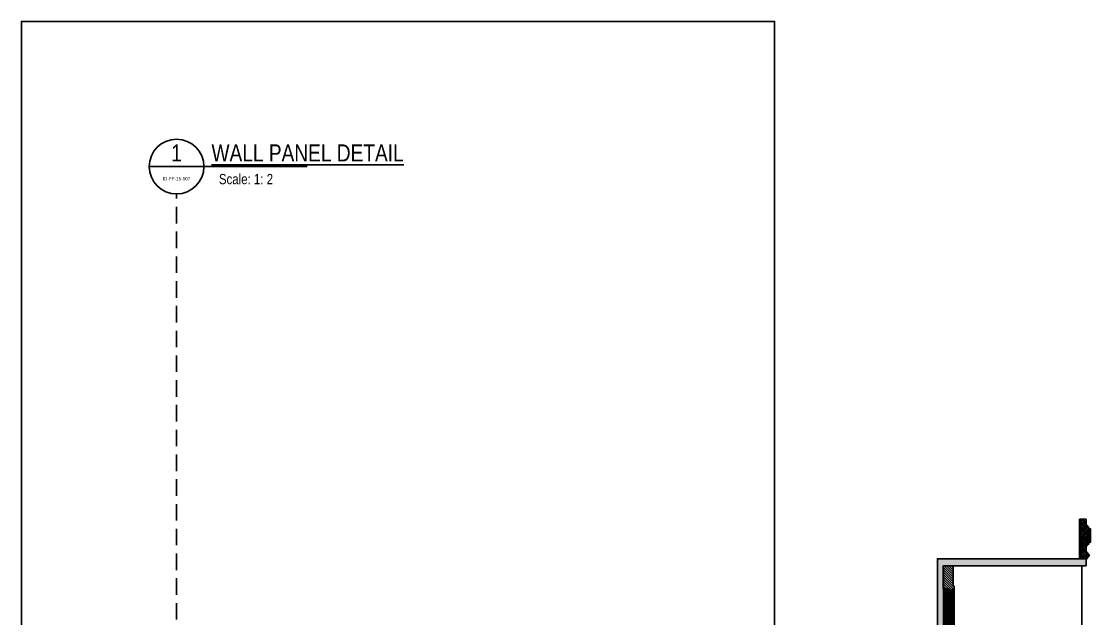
# Model space of a CAD drawing. Header units: inches. Extents: x 274057 to 444617, y 490067 to 635630.
# Drawn here: x 375129 to 378367, y 494775 to 496584 of the extents above; entities that cross this region are included whole.
import ezdxf
from ezdxf.enums import TextEntityAlignment as Align

# ---------------------------------------------------------------- set-up
doc = ezdxf.new("R2010")
doc.units = ezdxf.units.IN
doc.header["$MEASUREMENT"] = 0
doc.linetypes.add('HIDDEN', pattern=[0.375, 0.25, -0.125])
for name, color, linetype in [('CQ Plaster', 1, 'Continuous'), ('CQ Sheet text', 3, 'Continuous'), ('CQ spot detail elevation', 1, 'Continuous'), ('CQ Wood Section', 60, 'Continuous'), ('Layer7', 8, 'Continuous'), ('Wood SECT', 1, 'Continuous')]:
    doc.layers.add(name, color=color, linetype=linetype)
doc.layers.add('CQ wooh hatch', color=8, linetype='HIDDEN', lineweight=18)
doc.styles.add('ARIAL', font='arial.ttf')

# ---------------------------------------------------------------- blocks, each defined once
blk = doc.blocks.new('dwgtit')
at = {"linetype": 'Continuous', "ltscale": 2}
blk.add_line((-8, 0), (38.23, 0), dxfattribs=at)
blk.add_circle((0, 0), 8, dxfattribs=at)
at = {"linetype": 'Continuous', "ltscale": 2, "style": 'ARIAL', "width": 0.8}
for tag, height, p in [('DTN0', 5, (0, 3.99)), ('DTRFNO', 3, (0, -3.56))]:
    blk.add_attdef(tag, text='', height=height, dxfattribs=at).set_placement(p, align=Align.MIDDLE_CENTER)
for tag, p, height in [('DTNL1', (19.8, 1.48), 5), ('DTNL2', (20.36, -5.16), 3), ('DTSC', (63.36, -5.21), 3)]:
    blk.add_attdef(tag, p, '', height=height, dxfattribs=at)

msp = doc.modelspace()

# ---------------------------------------------------------------- hatches: boundary and pattern name
at = {"layer": 'CQ wooh hatch', "ltscale": 1000}
h = msp.add_hatch(dxfattribs=at)
h.set_pattern_fill('GOST_WOOD', color=256, angle=45, style=0)
h.set_pattern_definition([(135, (-323566.2165, -516379.284), (4.242640687, 4.242640687), [10, -2]), (135, (-323563.388, -516379.284), (4.242640687, 4.242640687), [6, -1.5, 3, -1.5]), (135, (-323559.8526, -516379.991), (4.242640687, 4.242640687), [10, -2])])
edge = h.paths.add_edge_path()
edge.add_line((378333.3, 495076.4), (378353.3, 495076.4))
edge.add_line((378353.3, 495076.4), (378353.3, 495056.4))
edge.add_line((378353.3, 495056.4), (378357.3, 495056.4))
edge.add_arc((378361.3, 495056.4), 4, 540, 630)
edge.add_line((378361.3, 495052.4), (378361.3, 495049.4))
edge.add_arc((378361.3, 495046.4), 3, 360, 450, ccw=False)
edge.add_line((378364.3, 495046.4), (378367.3, 495046.4))
edge.add_line((378367.3, 495046.4), (378367.3, 495026.4))
edge.add_line((378367.3, 495026.4), (378367.3, 495006.3))
edge.add_line((378367.3, 495006.3), (378364.3, 495006.3))
edge.add_arc((378361.3, 495006.3), 3, 270, 360, ccw=False)
edge.add_line((378361.3, 495003.3), (378361.3, 495000.3))
edge.add_arc((378361.3, 494996.3), 4, 450, 540)
edge.add_line((378357.3, 494996.3), (378353.3, 494996.3))
edge.add_line((378353.3, 494996.3), (378353.3, 494976.3))
edge.add_line((378353.3, 494976.3), (378356.3, 494976.3))
edge.add_arc((378359.3, 494976.3), 3, 540, 630)
edge.add_line((378359.3, 494973.3), (378359.3, 494970.3))
edge.add_arc((378359.3, 494966.3), 4, 270, 450, ccw=False)
edge.add_line((378359.3, 494962.3), (378359.3, 494959.3))
edge.add_arc((378359.3, 494956.3), 3, 450, 540)
edge.add_line((378356.3, 494956.3), (378333.3, 494956.3))
edge.add_line((378333.3, 494956.3), (378333.3, 495076.4))
h = msp.add_hatch(dxfattribs=at)
h.set_pattern_fill('GOST_WOOD', color=256, angle=45, style=0)
h.set_pattern_definition([(135, (-323282.9897, -516399.284), (4.242640687, 4.242640687), [10, -2]), (135, (-323280.161, -516399.284), (4.242640687, 4.242640687), [6, -1.5, 3, -1.5]), (135, (-323276.626, -516399.991), (4.242640687, 4.242640687), [10, -2])])
h.paths.add_polyline_path([(377921.3, 494935), (377921.1, 493036.3), (377903.2, 493036.3), (377903.3, 494956.3), (378353.3, 494956.3), (378353.3, 494945), (378353.3, 494935), (378343.3, 494935)])
at = {"layer": 'Layer7'}
h = msp.add_hatch(dxfattribs=at)
h.set_pattern_fill('ANSI31', color=256, scale=40, angle=-90)
h.set_pattern_definition([(315, (-580779.277, 334917.0314), (3.535533906, 3.535533906), [])])
edge = h.paths.add_edge_path()
edge.add_arc((377948.2, 494847.4), 4.03, 240.6993, 420.6963, ccw=False)
edge.add_arc((377948.2, 494847.4), 4.03, 240.6963, 420.6993)
edge = h.paths.add_edge_path()
edge.add_line((377951.1, 494865), (377950.1, 494865))
edge.add_arc((377946.1, 494865), 4, 270, 360, ccw=False)
edge.add_line((377946.1, 494861), (377946.1, 494858))
edge.add_arc((377946.1, 494855), 3, 450, 540)
edge.add_line((377943.1, 494855), (377937.6, 494855))
edge.add_line((377937.6, 494855), (377937.6, 494864.9))
edge.add_line((377937.6, 494864.9), (377921.1, 494864.9))
edge.add_line((377921.1, 494864.9), (377921.1, 494935))
edge.add_line((377921.1, 494935), (377947.1, 494935))
edge.add_arc((377951.3, 494935.1), 4.12, 181.6583, 268.3417)
edge.add_line((377951.1, 494931), (377951.1, 494865))
h = msp.add_hatch(dxfattribs=at)
h.set_pattern_fill('ANSI31', color=256, scale=20)
h.set_pattern_definition([(45, (-507385.2396, 356361.7091), (-1.767766953, 1.767766953), [])])
h.paths.add_polyline_path([(377937.6, 493146.3), (377931.6, 493146.3), (377924.1, 493146.3), (377924.1, 494864.9), (377937.6, 494864.9)])

# ---------------------------------------------------------------- linework, layer by layer
at = {"color": 8, "elevation": -0.2}
for points in [[(377943.1, 494855), (377943.1, 493156.3)], [(377946.1, 494858), (377946.1, 493153.3)], [(377950.1, 494865), (377950.1, 493146.3)], [(377954.1, 494865), (377954.1, 493146.3)]]:
    msp.add_lwpolyline(points, dxfattribs=at)
at = {"layer": 'CQ Plaster'}
msp.add_lwpolyline([(375128.5, 491216.5), (377409.9, 491216.5), (377409.9, 496583.8), (375128.5, 496583.8)], close=True, dxfattribs=at)
at = {"layer": 'CQ spot detail elevation', "color": 3, "linetype": 'HIDDEN', "ltscale": 200, "elevation": -0.1}
msp.add_lwpolyline([(375598.5, 493346.9), (375598.5, 496061.2)], dxfattribs=at)
at = {"layer": 'CQ Wood Section', "ltscale": 1000}
for p, q in [((378353.3, 495076.4, 0), (378333.3, 495076.4, 0)), ((378333.3, 495076.4, 0), (378333.3, 494956.3, 0)), ((378340.2, 493076.3, -0.2), (378340.2, 494935, 0))]:
    msp.add_line(p, q, dxfattribs=at)
at = {"layer": 'CQ Wood Section', "ltscale": 1000, "elevation": 0}
for points in [[(378353.3, 495076.4), (378353.3, 495056.4), (378357.3, 495056.4, 0.414214), (378361.3, 495052.4), (378361.3, 495049.4, -0.414214), (378364.3, 495046.4), (378367.3, 495046.4), (378367.3, 495026.4)], [(378353.3, 494976.3), (378353.3, 494996.3), (378357.3, 494996.3, -0.414214), (378361.3, 495000.3), (378361.3, 495003.3, 0.414214), (378364.3, 495006.3), (378367.3, 495006.3), (378367.3, 495026.4)], [(378353.3, 494976.3), (378356.3, 494976.3, 0.414214), (378359.3, 494973.3), (378359.3, 494970.3, -1), (378359.3, 494962.3), (378359.3, 494959.3, 0.414214), (378356.3, 494956.3), (378353.3, 494956.3)]]:
    msp.add_lwpolyline(points, format="xyb", dxfattribs=at)
msp.add_lwpolyline([(377921.3, 494935), (377921.1, 493036.3), (377903.2, 493036.3), (377903.3, 494956.3), (378353.3, 494956.3), (378353.3, 494945), (378353.3, 494935), (378343.3, 494935), (377921.3, 494935)], dxfattribs=at)
at = {"layer": 'Wood SECT', "elevation": -0.2}
msp.add_lwpolyline([(377937.6, 494855), (377943.1, 494855, -0.414214), (377946.1, 494858), (377946.1, 494861, 0.414214), (377950.1, 494865), (377954.1, 494865), (377954.1, 494873), (377951.1, 494873), (377951.1, 494931, -0.397359), (377947.1, 494935), (377921.1, 494935), (377921.1, 494864.9), (377931.6, 494864.9), (377931.6, 494864.9), (377937.6, 494864.9)], format="xyb", close=True, dxfattribs=at)
for points in [[(377924.1, 493146.3), (377924.1, 494864.9)], [(377937.6, 493146.3), (377937.6, 494864.9)]]:
    msp.add_lwpolyline(points, dxfattribs=at)

# ---------------------------------------------------------------- block references
at = {"layer": 'CQ Sheet text', "ltscale": 500}
ref = msp.add_blockref('dwgtit', (375598.5, 496144, -0.1), dxfattribs=dict(at, xscale=10.3566124243798, yscale=10.3566124243798, zscale=10.3566124243798))
ref.add_attrib('DTN0', '1', dxfattribs={"layer": '0', "linetype": 'Continuous', "ltscale": 2, "height": 51.8, "rotation": 0, "style": 'ARIAL', "width": 0.8}).set_placement((375598.5, 496185.3, -0.1), align=Align.MIDDLE_CENTER)
ref.add_attrib('DTRFNO', 'ID-FF-15-007', dxfattribs={"layer": '0', "linetype": 'Continuous', "ltscale": 2, "height": 10, "rotation": 0, "style": 'ARIAL', "width": 0.8}).set_placement((375598.5, 496107.1, -0.1), align=Align.MIDDLE_CENTER)
ref.add_attrib('DTNL1', '%%uWALL PANEL DETAIL', (375704.4, 496159.4, -0.1), dxfattribs={"layer": '0', "linetype": 'Continuous', "ltscale": 2, "height": 51.783, "rotation": 0, "style": 'ARIAL', "width": 0.8})
ref.add_attrib('DTSC', 'Scale: 1: 2', (375726.8, 496090.6, -0.1), dxfattribs={"layer": '0', "linetype": 'Continuous', "ltscale": 2, "height": 31.07, "rotation": 0, "style": 'ARIAL', "width": 0.8})

doc.saveas('drawing.dxf')
